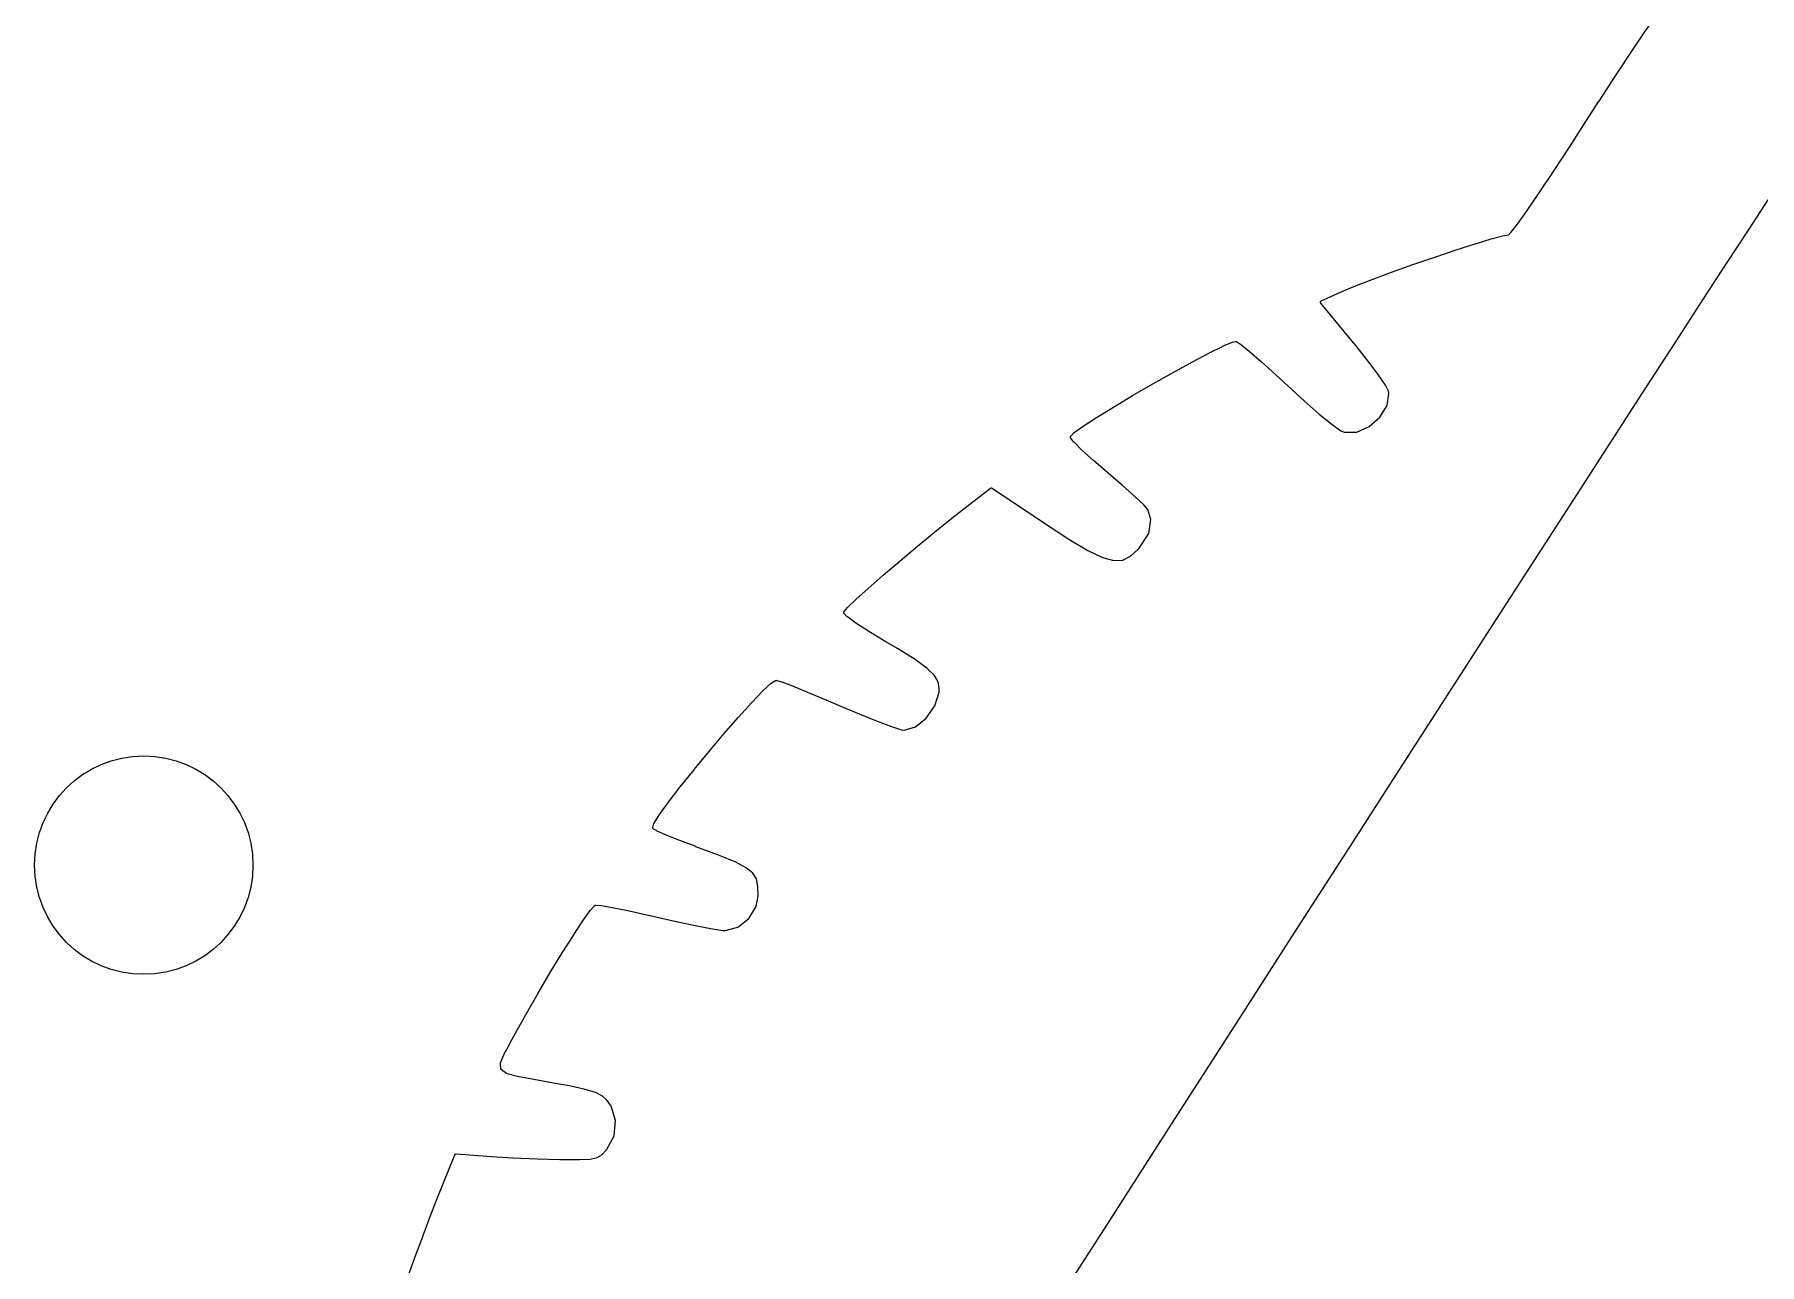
# Model space of a CAD drawing. Extents: x 4.86 to 6.83, y -5.61 to -2.67.
# Drawn here: x 5.5708 to 5.8195, y -3.2112 to -3.0338 of the extents above; entities that cross this region are included whole.
import ezdxf

# ---------------------------------------------------------------- set-up
doc = ezdxf.new("R2010")
doc.units = 0
doc.header["$MEASUREMENT"] = 0
doc.layers.add('BLACK', color=7, linetype='CONTINUOUS')

msp = doc.modelspace()

# ---------------------------------------------------------------- linework, layer by layer
at = {"layer": 'BLACK', "linetype": 'CONTINUOUS'}
for p, q in [((5.8014, -3.03582), (5.80362, -3.03252)), ((5.79896, -3.03951), (5.8014, -3.03582)), ((5.8014, -3.03582), (5.8014, -3.03582)), ((5.8014, -3.03582), (5.8014, -3.03582)), ((5.7964, -3.04344), (5.79896, -3.03951)), ((5.79896, -3.03951), (5.79896, -3.03951)), ((5.79896, -3.03951), (5.79896, -3.03951)), ((5.79382, -3.04744), (5.79639, -3.04344)), ((5.79639, -3.04344), (5.79639, -3.04344)), ((5.79639, -3.04344), (5.7964, -3.04344)), ((5.79212, -3.05008), (5.79382, -3.04744)), ((5.79382, -3.04744), (5.79382, -3.04744)), ((5.78984, -3.05357), (5.79212, -3.05008)), ((5.79212, -3.05008), (5.79212, -3.05008)), ((5.79212, -3.05008), (5.79212, -3.05008)), ((5.78778, -3.05665), (5.78984, -3.05357)), ((5.78984, -3.05357), (5.78984, -3.05357)), ((5.78602, -3.05923), (5.78778, -3.05665)), ((5.78778, -3.05665), (5.78778, -3.05665)), ((5.78463, -3.06118), (5.78602, -3.05923)), ((5.82076, -3.05765), (5.81798, -3.06189)), ((5.78369, -3.06239), (5.78463, -3.06118)), ((5.81798, -3.0619), (5.81484, -3.06671)), ((5.81798, -3.06189), (5.81798, -3.0619)), ((5.77578, -3.0649), (5.77855, -3.06401)), ((5.77855, -3.06401), (5.77856, -3.06401)), ((5.77856, -3.06401), (5.78086, -3.0633)), ((5.77856, -3.06401), (5.77856, -3.06401)), ((5.77856, -3.06401), (5.77856, -3.06401)), ((5.78086, -3.0633), (5.78251, -3.06285)), ((5.78086, -3.0633), (5.78086, -3.0633)), ((5.78086, -3.0633), (5.78086, -3.0633)), ((5.78086, -3.0633), (5.78086, -3.0633)), ((5.78251, -3.06285), (5.78251, -3.06285)), ((5.78251, -3.06285), (5.78252, -3.06285)), ((5.78252, -3.06285), (5.78253, -3.06285)), ((5.78253, -3.06285), (5.78332, -3.06272)), ((5.78332, -3.06272), (5.78369, -3.06239)), ((5.76956, -3.06701), (5.77272, -3.06593)), ((5.77272, -3.06593), (5.77578, -3.0649)), ((5.77272, -3.06593), (5.77272, -3.06593)), ((5.77272, -3.06593), (5.77272, -3.06593)), ((5.77578, -3.0649), (5.77578, -3.0649)), ((5.77578, -3.0649), (5.77578, -3.0649)), ((5.81484, -3.06671), (5.81132, -3.07211)), ((5.81484, -3.06671), (5.81484, -3.06671)), ((5.7613, -3.07005), (5.76366, -3.06914)), ((5.76366, -3.06914), (5.76367, -3.06914)), ((5.76367, -3.06914), (5.76648, -3.06811)), ((5.76367, -3.06914), (5.76367, -3.06914)), ((5.76648, -3.06811), (5.76956, -3.06702)), ((5.76648, -3.06811), (5.76648, -3.06811)), ((5.76648, -3.06811), (5.76648, -3.06811)), ((5.76956, -3.06702), (5.76956, -3.06701)), ((5.76956, -3.06701), (5.76956, -3.06701)), ((5.75634, -3.07226), (5.75957, -3.07079)), ((5.75957, -3.07078), (5.7613, -3.07006)), ((5.75957, -3.07079), (5.75957, -3.07078)), ((5.75957, -3.07078), (5.75957, -3.07078)), ((5.75957, -3.07079), (5.75957, -3.07079)), ((5.7613, -3.07006), (5.7613, -3.07005)), ((5.7613, -3.07005), (5.7613, -3.07005)), ((5.7613, -3.07005), (5.7613, -3.07005)), ((5.75622, -3.07244), (5.75623, -3.07243)), ((5.75623, -3.07245), (5.75622, -3.07244)), ((5.75623, -3.07239), (5.75623, -3.07238)), ((5.75623, -3.07238), (5.75624, -3.07238)), ((5.75623, -3.07241), (5.75623, -3.07239)), ((5.75623, -3.07242), (5.75623, -3.07241)), ((5.75623, -3.07241), (5.75623, -3.07241)), ((5.75623, -3.07243), (5.75623, -3.07242)), ((5.75623, -3.07246), (5.75623, -3.07245)), ((5.75623, -3.07247), (5.75623, -3.07246)), ((5.75623, -3.07248), (5.75623, -3.07247)), ((5.75623, -3.07249), (5.75623, -3.07248)), ((5.75624, -3.07251), (5.75623, -3.07249)), ((5.75623, -3.07249), (5.75623, -3.07249)), ((5.75624, -3.07236), (5.75625, -3.07235)), ((5.75624, -3.07237), (5.75624, -3.07236)), ((5.75624, -3.07238), (5.75624, -3.07237)), ((5.75624, -3.07252), (5.75624, -3.07251)), ((5.75625, -3.07253), (5.75624, -3.07252)), ((5.75624, -3.07252), (5.75624, -3.07252)), ((5.75625, -3.07233), (5.75626, -3.07232)), ((5.75625, -3.07234), (5.75625, -3.07233)), ((5.75625, -3.07235), (5.75625, -3.07234)), ((5.75625, -3.07254), (5.75625, -3.07253)), ((5.75626, -3.07255), (5.75625, -3.07254)), ((5.75626, -3.07232), (5.75627, -3.07231)), ((5.75626, -3.07256), (5.75626, -3.07255)), ((5.75627, -3.07256), (5.75626, -3.07256)), ((5.75627, -3.07231), (5.75628, -3.0723)), ((5.75627, -3.07231), (5.75627, -3.07231)), ((5.76101, -3.07829), (5.75627, -3.07256)), ((5.75627, -3.07256), (5.75627, -3.07256)), ((5.75628, -3.0723), (5.75629, -3.0723)), ((5.75629, -3.0723), (5.7563, -3.07229)), ((5.7563, -3.07229), (5.7563, -3.07228)), ((5.7563, -3.07228), (5.75631, -3.07228)), ((5.75631, -3.07228), (5.75632, -3.07227)), ((5.75632, -3.07227), (5.75633, -3.07226)), ((5.75633, -3.07226), (5.75633, -3.07226)), ((5.75633, -3.07226), (5.75634, -3.07226)), ((5.81132, -3.07211), (5.80742, -3.07813)), ((5.81132, -3.07211), (5.81132, -3.07211)), ((5.81132, -3.07211), (5.81132, -3.07211)), ((5.74022, -3.07973), (5.74219, -3.07876)), ((5.74219, -3.07876), (5.74219, -3.07876)), ((5.74219, -3.07876), (5.7422, -3.07876)), ((5.7422, -3.07875), (5.74352, -3.0782)), ((5.7422, -3.07876), (5.7422, -3.07875)), ((5.74352, -3.0782), (5.74353, -3.07819)), ((5.74352, -3.0782), (5.74352, -3.0782)), ((5.74353, -3.07819), (5.74355, -3.07819)), ((5.74355, -3.07819), (5.74395, -3.07809)), ((5.74395, -3.07809), (5.74395, -3.07809)), ((5.74395, -3.07809), (5.74397, -3.07809)), ((5.74397, -3.07809), (5.74399, -3.07809)), ((5.74399, -3.07809), (5.74399, -3.07809)), ((5.74399, -3.07809), (5.74399, -3.07809)), ((5.74399, -3.07809), (5.74401, -3.07809)), ((5.74401, -3.07809), (5.74403, -3.07809)), ((5.74403, -3.07809), (5.74403, -3.07809)), ((5.74403, -3.07809), (5.74403, -3.07809)), ((5.74403, -3.07809), (5.74405, -3.07809)), ((5.74405, -3.07809), (5.74406, -3.0781)), ((5.74406, -3.0781), (5.74407, -3.0781)), ((5.74407, -3.0781), (5.74407, -3.0781)), ((5.74407, -3.0781), (5.74408, -3.07811)), ((5.74408, -3.07811), (5.7441, -3.07812)), ((5.7441, -3.07812), (5.74468, -3.07848)), ((5.74468, -3.07848), (5.74469, -3.07848)), ((5.74469, -3.07848), (5.74469, -3.07848)), ((5.74469, -3.07848), (5.7447, -3.07849)), ((5.7447, -3.07849), (5.74594, -3.07949)), ((5.76133, -3.07868), (5.76101, -3.07829)), ((5.76101, -3.07829), (5.76101, -3.07829)), ((5.76308, -3.08089), (5.76133, -3.07868)), ((5.80742, -3.07813), (5.80311, -3.08478)), ((5.80742, -3.07813), (5.80742, -3.07813)), ((5.735, -3.08255), (5.73777, -3.08103)), ((5.73777, -3.08103), (5.74022, -3.07973)), ((5.73777, -3.08103), (5.73777, -3.08103)), ((5.73777, -3.08103), (5.73777, -3.08103)), ((5.74022, -3.07973), (5.74022, -3.07973)), ((5.74022, -3.07973), (5.74022, -3.07973)), ((5.74022, -3.07973), (5.74022, -3.07973)), ((5.74594, -3.07949), (5.74595, -3.07949)), ((5.74595, -3.07949), (5.74595, -3.0795)), ((5.74595, -3.0795), (5.74595, -3.0795)), ((5.74595, -3.0795), (5.7477, -3.08102)), ((5.7477, -3.08102), (5.7477, -3.08102)), ((5.7477, -3.08102), (5.7477, -3.08102)), ((5.7477, -3.08102), (5.7477, -3.08102)), ((5.7477, -3.08102), (5.74981, -3.08293)), ((5.76455, -3.08286), (5.76308, -3.08089)), ((5.72914, -3.0859), (5.73206, -3.08421)), ((5.73206, -3.08421), (5.73499, -3.08255)), ((5.73206, -3.08421), (5.73206, -3.08421)), ((5.73206, -3.08421), (5.73206, -3.08421)), ((5.73499, -3.08255), (5.735, -3.08255)), ((5.735, -3.08255), (5.735, -3.08255)), ((5.74981, -3.08293), (5.74981, -3.08293)), ((5.74981, -3.08293), (5.74981, -3.08293)), ((5.74981, -3.08293), (5.75151, -3.08451)), ((5.76559, -3.08439), (5.76455, -3.08286)), ((5.76603, -3.08525), (5.76559, -3.08439)), ((5.72637, -3.08755), (5.72913, -3.0859)), ((5.72913, -3.0859), (5.72914, -3.0859)), ((5.72914, -3.0859), (5.72914, -3.0859)), ((5.75151, -3.08451), (5.75151, -3.08451)), ((5.75151, -3.08451), (5.75387, -3.08667)), ((5.75387, -3.08667), (5.75604, -3.08856)), ((5.76583, -3.08735), (5.76609, -3.08559)), ((5.76609, -3.08559), (5.76603, -3.08525)), ((5.80311, -3.08478), (5.79838, -3.09208)), ((5.722, -3.0903), (5.72394, -3.08905)), ((5.72394, -3.08905), (5.72637, -3.08755)), ((5.72394, -3.08905), (5.72394, -3.08905)), ((5.72394, -3.08905), (5.72394, -3.08905)), ((5.72394, -3.08905), (5.72394, -3.08905)), ((5.72637, -3.08755), (5.72637, -3.08755)), ((5.72637, -3.08755), (5.72637, -3.08755)), ((5.75604, -3.08856), (5.75787, -3.09004)), ((5.76326, -3.09038), (5.76481, -3.08902)), ((5.76481, -3.08902), (5.76583, -3.08735)), ((5.72016, -3.09187), (5.72017, -3.09186)), ((5.72016, -3.09188), (5.72016, -3.09187)), ((5.72017, -3.09182), (5.72018, -3.09181)), ((5.72017, -3.09183), (5.72017, -3.09182)), ((5.72017, -3.09184), (5.72017, -3.09183)), ((5.72017, -3.09185), (5.72017, -3.09184)), ((5.72017, -3.09186), (5.72017, -3.09185)), ((5.72018, -3.0918), (5.72018, -3.09179)), ((5.72018, -3.09179), (5.72019, -3.09179)), ((5.72018, -3.09181), (5.72018, -3.0918)), ((5.72019, -3.09178), (5.7202, -3.09177)), ((5.72019, -3.09179), (5.72019, -3.09178)), ((5.7202, -3.09177), (5.72021, -3.09176)), ((5.72021, -3.09176), (5.72022, -3.09175)), ((5.72021, -3.09176), (5.72021, -3.09176)), ((5.72022, -3.09175), (5.72068, -3.09126)), ((5.72068, -3.09125), (5.7207, -3.09124)), ((5.72068, -3.09126), (5.72068, -3.09125)), ((5.7207, -3.09124), (5.72071, -3.09123)), ((5.72071, -3.09123), (5.72199, -3.09031)), ((5.72199, -3.09031), (5.72199, -3.09031)), ((5.72199, -3.09031), (5.722, -3.09031)), ((5.722, -3.09031), (5.722, -3.0903)), ((5.75787, -3.09004), (5.75917, -3.09097)), ((5.75917, -3.09097), (5.75964, -3.0912)), ((5.75964, -3.0912), (5.76145, -3.09118)), ((5.76145, -3.09118), (5.76326, -3.09038)), ((5.72016, -3.09189), (5.72016, -3.09188)), ((5.72016, -3.0919), (5.72016, -3.09189)), ((5.72016, -3.09191), (5.72016, -3.0919)), ((5.72017, -3.09193), (5.72016, -3.09191)), ((5.72016, -3.09191), (5.72016, -3.09191)), ((5.72017, -3.09194), (5.72017, -3.09193)), ((5.72017, -3.09195), (5.72017, -3.09194)), ((5.72017, -3.09196), (5.72017, -3.09195)), ((5.72018, -3.09197), (5.72017, -3.09196)), ((5.72018, -3.09198), (5.72018, -3.09197)), ((5.72019, -3.09199), (5.72018, -3.09198)), ((5.72019, -3.092), (5.72019, -3.09199)), ((5.72019, -3.09199), (5.72019, -3.09199)), ((5.7202, -3.09201), (5.72019, -3.092)), ((5.72021, -3.09202), (5.7202, -3.09201)), ((5.72067, -3.09262), (5.72021, -3.09202)), ((5.72021, -3.09202), (5.72021, -3.09202)), ((5.72068, -3.09263), (5.72067, -3.09262)), ((5.72069, -3.09264), (5.72068, -3.09263)), ((5.72184, -3.09377), (5.72069, -3.09264)), ((5.72069, -3.09264), (5.72069, -3.09264)), ((5.72352, -3.09528), (5.72184, -3.09377)), ((5.72184, -3.09377), (5.72184, -3.09377)), ((5.72184, -3.09377), (5.72184, -3.09377)), ((5.72184, -3.09377), (5.72184, -3.09377)), ((5.79838, -3.09208), (5.79322, -3.10007)), ((5.72555, -3.09702), (5.72352, -3.09528)), ((5.72352, -3.09528), (5.72352, -3.09528)), ((5.72352, -3.09528), (5.72352, -3.09528)), ((5.72352, -3.09528), (5.72352, -3.09528)), ((5.70374, -3.10307), (5.70865, -3.09927)), ((5.70865, -3.09927), (5.70866, -3.09926)), ((5.70865, -3.09927), (5.70865, -3.09927)), ((5.70866, -3.09926), (5.70867, -3.09925)), ((5.70866, -3.09926), (5.70866, -3.09926)), ((5.70867, -3.09925), (5.70868, -3.09925)), ((5.70868, -3.09925), (5.70869, -3.09924)), ((5.70869, -3.09924), (5.70869, -3.09924)), ((5.70869, -3.09924), (5.70871, -3.09924)), ((5.70871, -3.09924), (5.70872, -3.09923)), ((5.70872, -3.09923), (5.70872, -3.09923)), ((5.70872, -3.09923), (5.70873, -3.09923)), ((5.70873, -3.09923), (5.70874, -3.09923)), ((5.70874, -3.09923), (5.70876, -3.09923)), ((5.70876, -3.09923), (5.70876, -3.09923)), ((5.70876, -3.09923), (5.70877, -3.09923)), ((5.70877, -3.09923), (5.70878, -3.09923)), ((5.70878, -3.09923), (5.70879, -3.09923)), ((5.70879, -3.09923), (5.7088, -3.09923)), ((5.7088, -3.09923), (5.70881, -3.09923)), ((5.70881, -3.09923), (5.70882, -3.09923)), ((5.70882, -3.09923), (5.70883, -3.09924)), ((5.70883, -3.09924), (5.70884, -3.09924)), ((5.70884, -3.09924), (5.70884, -3.09924)), ((5.70884, -3.09924), (5.70885, -3.09925)), ((5.70885, -3.09925), (5.70887, -3.09925)), ((5.70887, -3.09925), (5.70887, -3.09926)), ((5.70887, -3.09926), (5.70888, -3.09926)), ((5.70888, -3.09926), (5.71644, -3.10432)), ((5.72562, -3.09708), (5.72555, -3.09702)), ((5.72555, -3.09702), (5.72555, -3.09702)), ((5.7277, -3.09885), (5.72562, -3.09708)), ((5.72947, -3.10044), (5.7277, -3.09885)), ((5.73075, -3.10167), (5.72947, -3.10044)), ((5.73133, -3.10234), (5.73075, -3.10167)), ((5.79322, -3.10007), (5.78761, -3.10875)), ((5.70057, -3.1056), (5.70282, -3.10379)), ((5.70282, -3.10379), (5.70374, -3.10307)), ((5.70282, -3.10379), (5.70282, -3.10379)), ((5.70282, -3.10379), (5.70282, -3.10379)), ((5.70374, -3.10307), (5.70374, -3.10307)), ((5.70374, -3.10307), (5.70374, -3.10307)), ((5.73177, -3.10375), (5.73133, -3.10234)), ((5.73146, -3.10577), (5.73177, -3.10375)), ((5.69812, -3.10763), (5.70057, -3.1056)), ((5.70057, -3.1056), (5.70057, -3.1056)), ((5.70057, -3.1056), (5.70057, -3.1056)), ((5.71644, -3.10432), (5.71644, -3.10432)), ((5.71644, -3.10432), (5.71993, -3.1066)), ((5.71993, -3.1066), (5.72267, -3.10824)), ((5.73008, -3.10792), (5.73146, -3.10577)), ((5.6956, -3.10974), (5.69811, -3.10763)), ((5.69811, -3.10763), (5.69812, -3.10763)), ((5.69812, -3.10763), (5.69812, -3.10763)), ((5.72267, -3.10824), (5.7248, -3.10926)), ((5.7248, -3.10926), (5.72644, -3.1097)), ((5.72773, -3.10963), (5.72885, -3.10908)), ((5.72885, -3.10908), (5.72995, -3.10806)), ((5.72995, -3.10806), (5.73008, -3.10792)), ((5.78761, -3.10875), (5.78155, -3.11816)), ((5.78761, -3.10875), (5.78761, -3.10875)), ((5.69319, -3.11182), (5.6956, -3.10975)), ((5.6956, -3.10975), (5.6956, -3.10974)), ((5.6956, -3.10974), (5.6956, -3.10974)), ((5.72644, -3.1097), (5.72773, -3.10963)), ((5.68925, -3.11531), (5.69102, -3.11372)), ((5.69102, -3.11372), (5.69318, -3.11182)), ((5.69102, -3.11372), (5.69102, -3.11372)), ((5.69102, -3.11372), (5.69102, -3.11372)), ((5.69318, -3.11182), (5.69319, -3.11182)), ((5.68753, -3.11706), (5.68803, -3.11648)), ((5.68803, -3.11648), (5.68803, -3.11647)), ((5.68803, -3.11647), (5.68804, -3.11647)), ((5.68804, -3.11646), (5.68925, -3.11531)), ((5.68804, -3.11647), (5.68804, -3.11646)), ((5.68925, -3.11531), (5.68925, -3.11531)), ((5.68925, -3.11531), (5.68925, -3.11531)), ((5.68925, -3.11531), (5.68925, -3.11531)), ((5.68748, -3.11714), (5.68749, -3.11712)), ((5.68748, -3.11715), (5.68748, -3.11714)), ((5.68748, -3.11717), (5.68748, -3.11715)), ((5.68748, -3.11715), (5.68748, -3.11715)), ((5.68748, -3.11718), (5.68748, -3.11717)), ((5.68748, -3.11719), (5.68748, -3.11718)), ((5.68748, -3.1172), (5.68748, -3.11719)), ((5.68748, -3.11721), (5.68748, -3.1172)), ((5.68748, -3.11722), (5.68748, -3.11721)), ((5.68748, -3.11723), (5.68748, -3.11722)), ((5.68748, -3.11724), (5.68748, -3.11723)), ((5.68748, -3.11725), (5.68748, -3.11724)), ((5.68749, -3.11726), (5.68748, -3.11725)), ((5.68749, -3.11711), (5.6875, -3.1171)), ((5.68749, -3.11712), (5.68749, -3.11711)), ((5.68749, -3.11712), (5.68749, -3.11712)), ((5.68749, -3.11727), (5.68749, -3.11726)), ((5.68749, -3.11728), (5.68749, -3.11727)), ((5.6875, -3.11729), (5.68749, -3.11728)), ((5.68749, -3.11728), (5.68749, -3.11728)), ((5.6875, -3.11709), (5.68751, -3.11708)), ((5.6875, -3.1171), (5.6875, -3.11709)), ((5.68751, -3.1173), (5.6875, -3.11729)), ((5.68751, -3.11708), (5.68752, -3.11707)), ((5.68751, -3.11708), (5.68751, -3.11708)), ((5.68751, -3.11731), (5.68751, -3.1173)), ((5.68751, -3.11732), (5.68751, -3.11731)), ((5.68752, -3.11732), (5.68751, -3.11732)), ((5.68752, -3.11707), (5.68753, -3.11706)), ((5.68753, -3.11733), (5.68752, -3.11732)), ((5.68753, -3.11734), (5.68753, -3.11733)), ((5.68798, -3.11781), (5.68753, -3.11734)), ((5.688, -3.11782), (5.68798, -3.11781)), ((5.68801, -3.11783), (5.688, -3.11782)), ((5.68924, -3.11872), (5.68801, -3.11783)), ((5.68801, -3.11783), (5.68801, -3.11783)), ((5.68925, -3.11872), (5.68924, -3.11872)), ((5.68924, -3.11872), (5.68924, -3.11872)), ((5.69107, -3.1199), (5.68925, -3.11872)), ((5.68925, -3.11872), (5.68925, -3.11872)), ((5.78155, -3.11816), (5.77501, -3.12831)), ((5.78155, -3.11816), (5.78155, -3.11816)), ((5.69108, -3.1199), (5.69107, -3.1199)), ((5.69107, -3.1199), (5.69107, -3.1199)), ((5.69108, -3.11991), (5.69108, -3.1199)), ((5.69332, -3.12126), (5.69108, -3.11991)), ((5.69333, -3.12126), (5.69332, -3.12126)), ((5.69332, -3.12126), (5.69332, -3.12126)), ((5.69522, -3.12238), (5.69333, -3.12126)), ((5.69776, -3.12398), (5.69522, -3.12238)), ((5.69951, -3.12525), (5.69776, -3.12398)), ((5.70058, -3.12629), (5.69951, -3.12525)), ((5.70111, -3.12721), (5.70058, -3.12629)), ((5.67422, -3.13017), (5.67583, -3.1285)), ((5.67583, -3.12849), (5.67701, -3.1274)), ((5.67583, -3.1285), (5.67583, -3.12849)), ((5.67583, -3.1285), (5.67583, -3.1285)), ((5.67583, -3.1285), (5.67583, -3.1285)), ((5.67701, -3.12739), (5.67703, -3.12738)), ((5.67701, -3.1274), (5.67701, -3.12739)), ((5.67703, -3.12738), (5.67704, -3.12737)), ((5.67704, -3.12737), (5.67766, -3.12699)), ((5.67704, -3.12737), (5.67704, -3.12737)), ((5.67704, -3.12737), (5.67704, -3.12737)), ((5.67704, -3.12737), (5.67704, -3.12737)), ((5.67766, -3.12699), (5.67767, -3.12699)), ((5.67767, -3.12699), (5.67769, -3.12698)), ((5.67767, -3.12699), (5.67767, -3.12699)), ((5.67767, -3.12699), (5.67767, -3.12699)), ((5.67769, -3.12698), (5.6777, -3.12698)), ((5.6777, -3.12698), (5.67771, -3.12697)), ((5.67771, -3.12697), (5.67771, -3.12697)), ((5.67771, -3.12697), (5.67772, -3.12697)), ((5.67772, -3.12697), (5.67774, -3.12697)), ((5.67774, -3.12697), (5.67774, -3.12697)), ((5.67774, -3.12697), (5.67775, -3.12697)), ((5.67775, -3.12697), (5.67776, -3.12697)), ((5.67776, -3.12697), (5.67778, -3.12696)), ((5.67778, -3.12696), (5.67778, -3.12696)), ((5.67778, -3.12696), (5.67779, -3.12696)), ((5.67779, -3.12696), (5.6778, -3.12697)), ((5.6778, -3.12697), (5.67782, -3.12697)), ((5.67782, -3.12697), (5.67782, -3.12697)), ((5.67782, -3.12697), (5.67782, -3.12697)), ((5.67782, -3.12697), (5.67853, -3.12718)), ((5.67853, -3.12718), (5.67854, -3.12719)), ((5.67854, -3.12719), (5.67854, -3.12719)), ((5.67854, -3.12719), (5.67855, -3.12719)), ((5.67855, -3.12719), (5.68009, -3.12777)), ((5.68009, -3.12777), (5.68009, -3.12778)), ((5.68009, -3.12778), (5.68009, -3.12778)), ((5.68009, -3.12778), (5.68009, -3.12778)), ((5.68009, -3.12778), (5.68228, -3.12866)), ((5.68228, -3.12866), (5.68228, -3.12866)), ((5.68228, -3.12866), (5.68228, -3.12866)), ((5.68228, -3.12866), (5.68492, -3.12977)), ((5.7006, -3.13067), (5.70122, -3.12868)), ((5.70126, -3.12814), (5.70111, -3.12721)), ((5.70122, -3.12868), (5.70126, -3.12814)), ((5.77501, -3.12831), (5.76798, -3.13923)), ((5.67231, -3.13229), (5.67422, -3.13018)), ((5.67422, -3.13018), (5.67422, -3.13017)), ((5.67422, -3.13018), (5.67422, -3.13018)), ((5.67422, -3.13018), (5.67422, -3.13018)), ((5.68492, -3.12977), (5.68492, -3.12977)), ((5.68492, -3.12977), (5.68492, -3.12977)), ((5.68492, -3.12977), (5.68682, -3.13059)), ((5.68682, -3.13059), (5.68682, -3.13059)), ((5.68682, -3.13059), (5.68971, -3.13181)), ((5.69938, -3.13244), (5.7006, -3.13067)), ((5.67021, -3.1347), (5.67231, -3.13229)), ((5.67231, -3.13229), (5.67231, -3.13229)), ((5.67231, -3.13229), (5.67231, -3.13229)), ((5.67231, -3.13229), (5.67231, -3.13229)), ((5.68971, -3.13181), (5.6923, -3.13285)), ((5.6923, -3.13285), (5.69439, -3.13364)), ((5.69439, -3.13364), (5.69579, -3.1341)), ((5.69579, -3.1341), (5.69619, -3.13418)), ((5.69619, -3.13418), (5.69782, -3.1337)), ((5.69782, -3.1337), (5.69938, -3.13244)), ((5.66803, -3.13727), (5.67021, -3.1347)), ((5.67021, -3.1347), (5.67021, -3.1347)), ((5.67021, -3.1347), (5.67021, -3.1347)), ((5.6659, -3.13985), (5.66803, -3.13727)), ((5.66803, -3.13727), (5.66803, -3.13727)), ((5.66803, -3.13727), (5.66803, -3.13727)), ((5.66392, -3.14232), (5.6659, -3.13986)), ((5.6659, -3.13986), (5.6659, -3.13985)), ((5.6659, -3.13985), (5.6659, -3.13985)), ((5.76798, -3.13923), (5.76045, -3.15093)), ((5.76798, -3.13923), (5.76798, -3.13923)), ((5.66223, -3.14452), (5.66392, -3.14232)), ((5.66392, -3.14232), (5.66392, -3.14232)), ((5.66392, -3.14232), (5.66392, -3.14232)), ((5.66392, -3.14232), (5.66392, -3.14232)), ((5.66013, -3.14757), (5.66092, -3.14632)), ((5.66092, -3.14631), (5.66222, -3.14452)), ((5.66092, -3.14632), (5.66092, -3.14631)), ((5.66092, -3.14632), (5.66092, -3.14632)), ((5.66092, -3.14632), (5.66092, -3.14632)), ((5.66222, -3.14452), (5.66223, -3.14452)), ((5.66223, -3.14452), (5.66223, -3.14452)), ((5.66223, -3.14452), (5.66223, -3.14452)), ((5.65994, -3.14822), (5.65995, -3.14821)), ((5.65994, -3.14823), (5.65994, -3.14822)), ((5.65994, -3.14825), (5.65994, -3.14823)), ((5.65994, -3.14823), (5.65994, -3.14823)), ((5.65994, -3.14826), (5.65994, -3.14825)), ((5.65994, -3.14827), (5.65994, -3.14826)), ((5.65994, -3.14826), (5.65994, -3.14826)), ((5.65994, -3.14828), (5.65994, -3.14827)), ((5.65995, -3.1483), (5.65994, -3.14828)), ((5.65995, -3.14819), (5.66011, -3.14763)), ((5.65995, -3.14821), (5.65995, -3.14819)), ((5.65995, -3.14831), (5.65995, -3.1483)), ((5.65995, -3.1483), (5.65995, -3.1483)), ((5.65996, -3.14832), (5.65995, -3.14831)), ((5.65996, -3.14833), (5.65996, -3.14832)), ((5.65996, -3.14834), (5.65996, -3.14833)), ((5.65997, -3.14834), (5.65996, -3.14834)), ((5.65997, -3.14835), (5.65997, -3.14834)), ((5.65998, -3.14837), (5.65997, -3.14835)), ((5.65999, -3.14837), (5.65998, -3.14837)), ((5.65998, -3.14837), (5.65998, -3.14837)), ((5.66, -3.14838), (5.65999, -3.14837)), ((5.66001, -3.14839), (5.66, -3.14838)), ((5.66001, -3.1484), (5.66001, -3.14839)), ((5.66003, -3.14841), (5.66001, -3.1484)), ((5.66001, -3.1484), (5.66001, -3.1484)), ((5.66004, -3.14842), (5.66003, -3.14841)), ((5.66046, -3.14865), (5.66004, -3.14842)), ((5.66004, -3.14842), (5.66004, -3.14842)), ((5.66011, -3.14761), (5.66012, -3.1476)), ((5.66011, -3.14762), (5.66011, -3.14761)), ((5.66011, -3.14763), (5.66011, -3.14762)), ((5.66011, -3.14762), (5.66011, -3.14762)), ((5.66012, -3.14759), (5.66013, -3.14758)), ((5.66012, -3.1476), (5.66012, -3.14759)), ((5.66013, -3.14758), (5.66013, -3.14757)), ((5.66046, -3.14866), (5.66046, -3.14865)), ((5.66047, -3.14866), (5.66046, -3.14866)), ((5.66178, -3.14924), (5.66047, -3.14866)), ((5.66047, -3.14866), (5.66047, -3.14866)), ((5.66372, -3.15002), (5.66178, -3.14924)), ((5.66178, -3.14924), (5.66178, -3.14924)), ((5.66178, -3.14924), (5.66178, -3.14924)), ((5.66178, -3.14924), (5.66178, -3.14924)), ((5.66372, -3.15003), (5.66372, -3.15002)), ((5.66372, -3.15002), (5.66372, -3.15002)), ((5.66604, -3.15091), (5.66372, -3.15003)), ((5.66372, -3.15003), (5.66372, -3.15003)), ((5.66617, -3.15096), (5.66604, -3.15091)), ((5.66604, -3.15091), (5.66604, -3.15091)), ((5.66604, -3.15091), (5.66604, -3.15091)), ((5.66944, -3.15219), (5.66617, -3.15096)), ((5.66617, -3.15096), (5.66617, -3.15096)), ((5.76045, -3.15093), (5.75241, -3.16344)), ((5.67181, -3.15317), (5.66944, -3.15219)), ((5.67341, -3.15399), (5.67181, -3.15317)), ((5.67438, -3.15478), (5.67341, -3.15399)), ((5.67489, -3.15562), (5.67438, -3.15478)), ((5.67511, -3.15668), (5.67489, -3.15562)), ((5.67486, -3.15957), (5.67515, -3.15807)), ((5.67515, -3.15807), (5.67511, -3.15668)), ((5.64988, -3.16165), (5.65092, -3.16018)), ((5.65092, -3.16018), (5.65093, -3.16017)), ((5.65092, -3.16018), (5.65092, -3.16018)), ((5.65093, -3.16017), (5.65154, -3.15948)), ((5.65093, -3.16017), (5.65093, -3.16017)), ((5.65154, -3.15948), (5.65155, -3.15948)), ((5.65155, -3.15948), (5.65156, -3.15947)), ((5.65156, -3.15946), (5.65157, -3.15945)), ((5.65156, -3.15947), (5.65156, -3.15946)), ((5.65157, -3.15945), (5.65159, -3.15944)), ((5.65157, -3.15945), (5.65157, -3.15945)), ((5.65159, -3.15944), (5.6516, -3.15944)), ((5.6516, -3.15944), (5.65164, -3.15941)), ((5.65164, -3.15941), (5.65166, -3.1594)), ((5.65164, -3.15941), (5.65164, -3.15941)), ((5.65166, -3.1594), (5.65167, -3.1594)), ((5.65167, -3.1594), (5.65168, -3.1594)), ((5.65168, -3.1594), (5.65168, -3.15939)), ((5.65168, -3.15939), (5.6517, -3.15939)), ((5.6517, -3.15939), (5.65171, -3.15939)), ((5.65171, -3.15939), (5.65171, -3.15939)), ((5.65171, -3.15939), (5.65172, -3.15939)), ((5.65172, -3.15939), (5.65173, -3.15939)), ((5.65173, -3.15939), (5.65175, -3.15939)), ((5.65175, -3.15939), (5.65247, -3.15943)), ((5.65247, -3.15943), (5.65248, -3.15943)), ((5.65248, -3.15943), (5.65249, -3.15943)), ((5.65249, -3.15943), (5.65249, -3.15943)), ((5.65249, -3.15943), (5.65409, -3.15971)), ((5.65409, -3.15971), (5.6541, -3.15971)), ((5.6541, -3.15971), (5.6541, -3.15971)), ((5.6541, -3.15971), (5.6541, -3.15971)), ((5.6541, -3.15971), (5.65637, -3.16017)), ((5.65637, -3.16017), (5.65637, -3.16017)), ((5.65637, -3.16017), (5.65637, -3.16017)), ((5.65637, -3.16017), (5.65637, -3.16017)), ((5.65637, -3.16017), (5.65911, -3.16078)), ((5.65911, -3.16078), (5.65911, -3.16078)), ((5.65911, -3.16078), (5.65911, -3.16078)), ((5.65911, -3.16078), (5.66057, -3.16112)), ((5.66057, -3.16112), (5.66357, -3.16181)), ((5.67221, -3.16259), (5.6738, -3.16132)), ((5.6738, -3.16132), (5.67486, -3.15957)), ((5.6469, -3.16629), (5.6485, -3.16375)), ((5.6485, -3.16374), (5.64988, -3.16166)), ((5.6485, -3.16375), (5.6485, -3.16374)), ((5.6485, -3.16374), (5.6485, -3.16374)), ((5.6485, -3.16374), (5.6485, -3.16374)), ((5.64988, -3.16166), (5.64988, -3.16165)), ((5.64988, -3.16165), (5.64988, -3.16165)), ((5.64988, -3.16165), (5.64988, -3.16165)), ((5.66357, -3.16181), (5.66632, -3.1624)), ((5.66632, -3.1624), (5.66856, -3.16283)), ((5.66856, -3.16283), (5.67006, -3.16305)), ((5.67006, -3.16305), (5.67039, -3.16307)), ((5.67039, -3.16307), (5.67221, -3.16259)), ((5.75241, -3.16345), (5.74383, -3.17679)), ((5.75241, -3.16344), (5.75241, -3.16345)), ((5.75241, -3.16345), (5.75241, -3.16345)), ((5.64517, -3.16912), (5.6469, -3.16629)), ((5.6469, -3.16629), (5.6469, -3.16629)), ((5.6469, -3.16629), (5.6469, -3.16629)), ((5.64341, -3.17208), (5.64517, -3.16912)), ((5.64517, -3.16912), (5.64517, -3.16912)), ((5.64517, -3.16912), (5.64517, -3.16912)), ((5.64173, -3.17501), (5.64341, -3.17209)), ((5.64341, -3.17209), (5.64341, -3.17208)), ((5.64341, -3.17208), (5.64341, -3.17208)), ((5.64022, -3.17774), (5.64173, -3.17501)), ((5.64173, -3.17501), (5.64173, -3.17501)), ((5.64173, -3.17501), (5.64173, -3.17501)), ((5.64173, -3.17501), (5.64173, -3.17501)), ((5.63938, -3.17927), (5.64022, -3.17774)), ((5.64022, -3.17774), (5.64022, -3.17774)), ((5.64022, -3.17774), (5.64022, -3.17774)), ((5.74383, -3.17679), (5.73471, -3.19098)), ((5.74383, -3.17679), (5.74383, -3.17679)), ((5.63799, -3.18212), (5.63845, -3.18096)), ((5.63845, -3.18096), (5.63846, -3.18095)), ((5.63845, -3.18096), (5.63845, -3.18096)), ((5.63846, -3.18094), (5.63938, -3.17928)), ((5.63846, -3.18095), (5.63846, -3.18094)), ((5.63938, -3.17928), (5.63938, -3.17927)), ((5.63938, -3.17928), (5.63938, -3.17928)), ((5.63797, -3.18216), (5.63798, -3.18215)), ((5.63797, -3.18217), (5.63797, -3.18216)), ((5.63797, -3.18216), (5.63797, -3.18216)), ((5.63797, -3.18218), (5.63797, -3.18217)), ((5.63797, -3.1822), (5.63797, -3.18218)), ((5.63797, -3.18221), (5.63797, -3.1822)), ((5.63797, -3.1822), (5.63797, -3.1822)), ((5.63805, -3.183), (5.63797, -3.18221)), ((5.63797, -3.18221), (5.63797, -3.18221)), ((5.63798, -3.18213), (5.63799, -3.18212)), ((5.63798, -3.18214), (5.63798, -3.18213)), ((5.63798, -3.18215), (5.63798, -3.18214)), ((5.63806, -3.18302), (5.63805, -3.183)), ((5.63805, -3.183), (5.63805, -3.183)), ((5.63805, -3.183), (5.63805, -3.183)), ((5.63806, -3.18303), (5.63806, -3.18302)), ((5.63806, -3.18304), (5.63806, -3.18303)), ((5.63807, -3.18306), (5.63806, -3.18304)), ((5.63806, -3.18304), (5.63806, -3.18304)), ((5.63808, -3.18307), (5.63807, -3.18306)), ((5.63808, -3.18308), (5.63808, -3.18307)), ((5.63808, -3.18307), (5.63808, -3.18307)), ((5.63809, -3.18309), (5.63808, -3.18308)), ((5.6381, -3.1831), (5.63809, -3.18309)), ((5.6381, -3.18311), (5.6381, -3.1831)), ((5.6381, -3.1831), (5.6381, -3.1831)), ((5.63811, -3.18312), (5.6381, -3.18311)), ((5.63812, -3.18313), (5.63811, -3.18312)), ((5.63813, -3.18313), (5.63812, -3.18313)), ((5.63813, -3.18314), (5.63813, -3.18313)), ((5.63813, -3.18313), (5.63813, -3.18313)), ((5.63887, -3.18367), (5.63813, -3.18314)), ((5.63888, -3.18368), (5.63887, -3.18367)), ((5.63889, -3.18369), (5.63888, -3.18368)), ((5.6389, -3.18369), (5.63889, -3.18369)), ((5.63892, -3.1837), (5.6389, -3.18369)), ((5.6389, -3.18369), (5.6389, -3.18369)), ((5.63893, -3.1837), (5.63892, -3.1837)), ((5.64043, -3.18412), (5.63893, -3.1837)), ((5.63893, -3.1837), (5.63893, -3.1837)), ((5.64044, -3.18412), (5.64043, -3.18412)), ((5.64044, -3.18413), (5.64044, -3.18412)), ((5.64045, -3.18413), (5.64044, -3.18413)), ((5.64281, -3.18456), (5.64045, -3.18413)), ((5.64614, -3.18514), (5.64281, -3.18456)), ((5.64281, -3.18456), (5.64281, -3.18456)), ((5.64281, -3.18456), (5.64281, -3.18456)), ((5.64795, -3.18547), (5.64614, -3.18514)), ((5.6502, -3.18596), (5.64795, -3.18547)), ((5.6517, -3.18643), (5.6502, -3.18596)), ((5.65268, -3.18695), (5.6517, -3.18643)), ((5.65339, -3.18759), (5.65268, -3.18695)), ((5.65394, -3.18837), (5.65339, -3.18759)), ((5.65458, -3.19046), (5.65394, -3.18837)), ((5.65437, -3.19267), (5.65458, -3.19046)), ((5.73471, -3.19099), (5.72503, -3.20606)), ((5.73471, -3.19098), (5.73471, -3.19099)), ((5.73471, -3.19099), (5.73471, -3.19099)), ((5.65328, -3.19466), (5.65437, -3.19267)), ((5.62877, -3.20193), (5.6314, -3.19539)), ((5.6314, -3.19539), (5.63141, -3.19538)), ((5.6314, -3.19539), (5.6314, -3.19539)), ((5.63141, -3.19537), (5.63142, -3.19536)), ((5.63141, -3.19538), (5.63141, -3.19537)), ((5.63142, -3.19536), (5.63142, -3.19535)), ((5.63142, -3.19535), (5.63143, -3.19535)), ((5.63143, -3.19534), (5.63144, -3.19533)), ((5.63143, -3.19535), (5.63143, -3.19534)), ((5.63144, -3.19533), (5.63145, -3.19532)), ((5.63145, -3.19532), (5.63146, -3.19531)), ((5.63145, -3.19532), (5.63145, -3.19532)), ((5.63146, -3.19531), (5.63147, -3.19531)), ((5.63147, -3.19531), (5.63148, -3.1953)), ((5.63148, -3.1953), (5.63149, -3.19529)), ((5.63148, -3.1953), (5.63148, -3.1953)), ((5.63149, -3.19529), (5.6315, -3.19529)), ((5.6315, -3.19529), (5.63151, -3.19528)), ((5.63151, -3.19528), (5.63152, -3.19528)), ((5.63152, -3.19528), (5.63153, -3.19527)), ((5.63152, -3.19528), (5.63152, -3.19528)), ((5.63153, -3.19527), (5.63155, -3.19527)), ((5.63155, -3.19527), (5.63155, -3.19527)), ((5.63155, -3.19527), (5.63156, -3.19527)), ((5.63156, -3.19527), (5.63157, -3.19527)), ((5.63157, -3.19527), (5.63158, -3.19527)), ((5.63158, -3.19527), (5.63159, -3.19527)), ((5.63159, -3.19527), (5.6316, -3.19527)), ((5.6316, -3.19527), (5.63667, -3.19566)), ((5.63667, -3.19566), (5.63978, -3.19585)), ((5.63978, -3.19585), (5.64329, -3.196)), ((5.64329, -3.196), (5.64653, -3.19608)), ((5.64653, -3.19608), (5.64653, -3.19608)), ((5.64653, -3.19608), (5.64692, -3.19609)), ((5.64692, -3.19609), (5.64692, -3.19609)), ((5.64692, -3.19609), (5.64936, -3.19609)), ((5.64936, -3.19609), (5.65093, -3.19601)), ((5.65093, -3.19601), (5.65191, -3.1958)), ((5.65191, -3.1958), (5.65258, -3.1954)), ((5.65258, -3.1954), (5.65323, -3.19472)), ((5.65323, -3.19472), (5.65328, -3.19466)), ((5.62785, -3.20429), (5.62867, -3.20216)), ((5.62867, -3.20216), (5.62868, -3.20216)), ((5.62868, -3.20216), (5.62877, -3.20193)), ((5.62868, -3.20216), (5.62868, -3.20216)), ((5.62877, -3.20193), (5.62877, -3.20193)), ((5.62687, -3.20691), (5.62785, -3.20429)), ((5.62785, -3.20429), (5.62785, -3.20429)), ((5.62785, -3.20429), (5.62785, -3.20429)), ((5.72503, -3.20606), (5.71478, -3.22202)), ((5.72503, -3.20606), (5.72503, -3.20606)), ((5.62579, -3.20984), (5.62687, -3.20692)), ((5.62687, -3.20692), (5.62687, -3.20691)), ((5.62687, -3.20691), (5.62687, -3.20691)), ((5.62469, -3.21288), (5.62579, -3.20984)), ((5.62579, -3.20984), (5.62579, -3.20984)), ((5.62579, -3.20984), (5.62579, -3.20984))]:
    msp.add_line(p, q, dxfattribs=at)
at = {"layer": 'BLACK'}
msp.add_circle((5.58654, -3.15362), 0.01575, dxfattribs=at)

doc.saveas('drawing.dxf')
